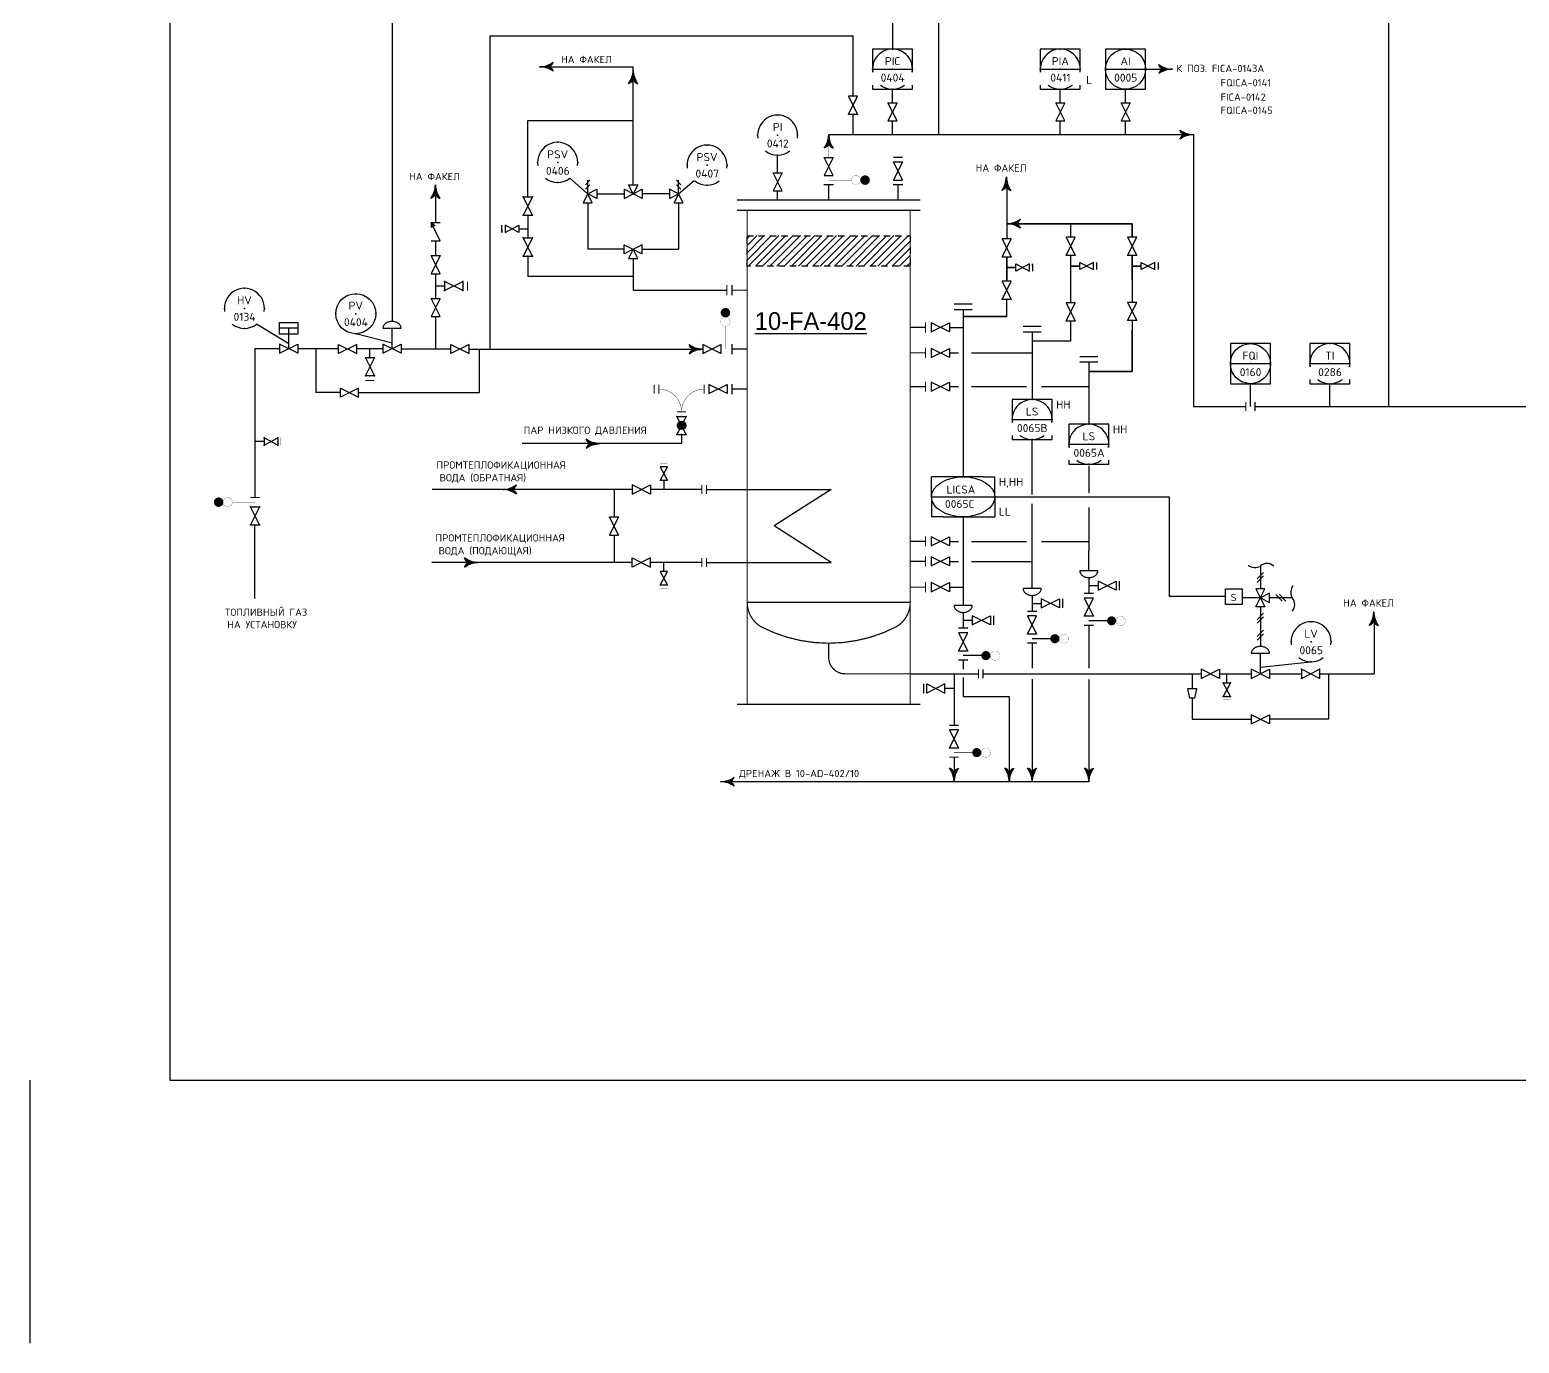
# Model space of a CAD drawing. Extents: x -60 to 179, y 68 to 180.
# Drawn here: x -59.82 to -30.39, y 68.14 to 94.08 of the extents above; entities that cross this region are included whole.
import ezdxf
from ezdxf.enums import TextEntityAlignment as Align

# ---------------------------------------------------------------- set-up
doc = ezdxf.new("R2010")
doc.units = 0
doc.header["$MEASUREMENT"] = 0
for name, pattern in [('DASH', [0.15625, 0.09375, -0.0625]), ('DASHED', [0.1875, 0.125, -0.0625]), ('HIDDEN', [0.125, 0.0625, -0.0625])]:
    doc.linetypes.add(name, pattern=pattern)
doc.layers.get('0').update_dxf_attribs({"linetype": 'CONTINUOUS'})
for name, color, linetype in [('IN-ATTRIBS', 7, 'CONTINUOUS'), ('IN-EQUIPMENT', 7, 'CONTINUOUS'), ('IN-INST-TAP', 7, 'CONTINUOUS'), ('IN-INSTRUMENT', 7, 'CONTINUOUS'), ('IN-MIN-PROC', 7, 'CONTINUOUS'), ('IN-PNEUMATIC', 7, 'CONTINUOUS'), ('IN-SOFTWARE', 7, 'CONTINUOUS'), ('IN-TEXT', 1, 'CONTINUOUS'), ('СЛОЙ1', 3, 'CONTINUOUS'), ('СЛОЙ2', 6, 'CONTINUOUS'), ('СЛОЙ3', 5, 'CONTINUOUS'), ('СЛОЙ4', 2, 'CONTINUOUS')]:
    doc.layers.add(name, color=color, linetype=linetype)
doc.styles.add('ATTRIBS', font='SIMPLEX', dxfattribs={"width": 0.9, "height": 0.1})
doc.styles.add('NARROW', font='simplex', dxfattribs={"width": 0.75, "height": 0.1})
doc.styles.add('S1', font='SIMPLEX', dxfattribs={"height": 0.1})

# ---------------------------------------------------------------- blocks, each defined once
blk = doc.blocks.new('PE2')
for points in [[(0, 0, 0.150368), (0.188, 0.062, 0.150368)], [(0.125, 0, 0.206864), (0.188, 0.062, 0.206864)], [(0.125, 0, -0.206864), (0.188, -0.062, -0.206864)]]:
    blk.add_lwpolyline(points, format="xyb")
blk.add_arc((-0.008, -0.336), 0.336, 54.4623, 88.6678)
for points in [[(0, 0), (0.125, 0), (0.04, 0.003), (0.141, 0.008)], [(0, 0), (0.125, 0), (0.04, -0.003), (0.141, -0.008)], [(0.04, 0.003), (0.141, 0.008), (0.079, 0.011), (0.156, 0.019)], [(0.079, 0.011), (0.156, 0.019), (0.117, 0.024), (0.169, 0.031)], [(0.117, 0.024), (0.169, 0.031), (0.154, 0.041), (0.179, 0.046)], [(0.154, 0.041), (0.179, 0.046), (0.188, 0.062)], [(0.04, -0.003), (0.141, -0.008), (0.079, -0.011), (0.156, -0.019)], [(0.079, -0.011), (0.156, -0.019), (0.117, -0.024), (0.169, -0.031)], [(0.117, -0.024), (0.169, -0.031), (0.154, -0.041), (0.179, -0.046)], [(0.154, -0.041), (0.179, -0.046), (0.188, -0.062)]]:
    blk.add_solid(points)
blk = doc.blocks.new('PF35A')
blk.add_lwpolyline([(0, -0.0625), (0.25, 0.0625), (0.25, -0.0625), (0, 0.0625)], close=True)
blk = doc.blocks.new('PD13')
for points, const_width in [([(0.030625, 0.21875, 1), (0.094375, 0.21875, 1)], 0.00125), ([(0.046875, 0.15625, 1), (0.078125, 0.15625, 1)], 0.03125)]:
    blk.add_lwpolyline(points, format="xyb", close=True, dxfattribs=dict(const_width=const_width))
at = {"const_width": 0.005}
blk.add_lwpolyline([(0.0625, 0.125), (0.0625, 0)], dxfattribs=at)
blk = doc.blocks.new('VALVTEXT')
at = {"layer": 'IN-ATTRIBS'}
for p in [(0, 0.0625), (0, 0), (0.25, 0.0625), (0.25, 0), (0, -0.0625), (0.25, -0.0625)]:
    blk.add_point(p, dxfattribs=at)
at = {"layer": 'IN-ATTRIBS', "style": 'S1', "flags": 1}
for tag, p in [('IDNUM', (0.125, 0.5625)), ('DWGNO', (0.125, 0.4375)), ('FILENO', (0.125, 0.3125))]:
    blk.add_attdef(tag, text='', height=0.1, dxfattribs=at).set_placement(p, align=Align.CENTER)
at = {"layer": 'IN-ATTRIBS', "style": 'S1'}
for tag, p in [('MODE', (0.125, 0.078125)), ('SIZE', (0.125, -0.1875))]:
    blk.add_attdef(tag, text='', height=0.1, dxfattribs=at).set_placement(p, align=Align.CENTER)
blk = doc.blocks.new('DRAINTXT')
at = {"layer": 'IN-ATTRIBS'}
for p in [(-0.05, -0.125), (0, -0.125), (0.05, -0.125), (-0.05, -0.312), (0, -0.312), (0.05, -0.312)]:
    blk.add_point(p, dxfattribs=at)
at = {"layer": 'IN-ATTRIBS', "style": 'S1', "flags": 1}
for tag, p in [('DWGNO', (-0.438, -0.219)), ('IDNUM', (-0.562, -0.219)), ('FILENO', (-0.312, -0.219))]:
    blk.add_attdef(tag, text='', height=0.1, rotation=90, dxfattribs=at).set_placement(p, align=Align.CENTER)
at = {"layer": 'IN-ATTRIBS', "style": 'S1'}
for tag, p in [('MODE', (-0.078, -0.219)), ('SIZE', (0.172, -0.219))]:
    blk.add_attdef(tag, text='', height=0.1, rotation=90, dxfattribs=at).set_placement(p, align=Align.CENTER)
blk = doc.blocks.new('PH29B')
at = {"linetype": 'Continuous'}
blk.add_line((-0.25, 0), (0.25, 0), dxfattribs=at)
for points in [[(0.25, -0.038), (0.25, 0.25), (-0.25, 0.25), (-0.25, -0.038)], [(-0.25, -0.199), (-0.25, -0.25), (0.25, -0.25), (0.25, -0.199)]]:
    blk.add_lwpolyline(points)
for start, end in [(351.1529, 188.8471), (232.6037, 307.3963)]:
    blk.add_arc((0, 0), 0.25, start, end)
blk = doc.blocks.new('BUBTEXT')
at = {"layer": 'IN-ATTRIBS'}
for p in [(0, 0.25), (-0.25, 0), (0, 0), (0.25, 0), (0, -0.25)]:
    blk.add_point(p, dxfattribs=at)
at = {"layer": 'IN-ATTRIBS', "flags": 1}
for tag, style, width, p in [('IDNUM', 'ATTRIBS', 0.8, (0.009, 0.584)), ('DWGNO', 'ATTRIBS', 0.8, (0.003, 0.447)), ('FILENO', 'ATTRIBS', 0.8, (-0.003, 0.311)), ('LOC', 'ATTRIBS', 0.8, (-0.08, -0.422)), ('SIG', 'ATTRIBS', 0.8, (-0.087, -0.563)), ('INSTALL', 'ATTRIBS', 0.8, (-0.087, -0.699)), ('SERV', 'ATTRIBS', 0.8, (-0.083, -0.838)), ('DATE', 'ATTRIBS', 0.8, (-0.088, -0.969)), ('DES', 'NARROW', 0.75, (-0.087, -1.102)), ('CSYS', 'NARROW', 0.75, (-0.087, -1.243))]:
    blk.add_attdef(tag, text='', height=0.1, dxfattribs=dict(at, style=style, width=width)).set_placement(p, align=Align.CENTER)
at = {"layer": 'IN-ATTRIBS', "style": 'ATTRIBS', "flags": 1}
blk.add_attdef('SYSCDI', text='', height=0.1, dxfattribs=at).set_placement((-0.312, 0.312), align=Align.RIGHT)
at = {"layer": 'IN-ATTRIBS', "style": 'ATTRIBS'}
blk.add_attdef('SYSCDV', text='', height=0.1, dxfattribs=at).set_placement((-0.312, 0.141), align=Align.RIGHT)
at = {"layer": 'IN-ATTRIBS', "style": 'S1'}
for tag, p in [('A1', (0.323, 0.115)), ('XT', (0.324, 0.257)), ('A2', (0.323, -0.035)), ('A3', (0.323, -0.185)), ('RES', (0.323, -0.342))]:
    blk.add_attdef(tag, p, '', height=0.1, dxfattribs=at)
for tag, p in [('INSTTYPE', (0, 0.05)), ('TAGNUM', (0.002, -0.156)), ('MD', (0.402, -0.565)), ('SZ', (0.402, -0.696))]:
    blk.add_attdef(tag, text='', height=0.1, dxfattribs=at).set_placement(p, align=Align.CENTER)
blk = doc.blocks.new('PD24')
blk.add_line((0, 0.125), (0, -0.125))
blk.add_lwpolyline([(0, -0.125, 0.126822), (0.034, -0.116, 0.10607), (0.066, -0.088, 0.085783), (0.086, -0.049, 0.075445), (0.094, 0, 0.075445), (0.086, 0.049, 0.085783), (0.066, 0.088, 0.10607), (0.034, 0.116, 0.126822), (0, 0.125, 0.126822)], format="xyb")
blk = doc.blocks.new('PE13')
at = {"const_width": 0.015}
for points in [[(0, 0), (0.1875, 0)], [(0.1875, 0.0625), (0.1875, -0.0625)]]:
    blk.add_lwpolyline(points, dxfattribs=at)
blk = doc.blocks.new('PH35B')
for start, end in [(351.1529, 188.8471), (232.6037, 307.3963)]:
    blk.add_arc((0, 0), 0.25, start, end)
blk = doc.blocks.new('*X70')
at = {"color": 0}
for p, q in [((9, 12.889), (9.298, 13.188)), ((9, 12.977), (9.21, 13.188)), ((9, 13.066), (9.122, 13.188)), ((9, 13.154), (9.033, 13.188)), ((9.012, 12.812), (9.387, 13.188)), ((9.1, 12.812), (9.475, 13.188)), ((9.189, 12.812), (9.564, 13.188)), ((9.277, 12.812), (9.652, 13.188)), ((9.365, 12.812), (9.74, 13.188)), ((9.454, 12.812), (9.829, 13.188)), ((9.542, 12.812), (9.917, 13.188)), ((9.631, 12.812), (10.006, 13.188)), ((9.719, 12.812), (10.094, 13.188)), ((9.807, 12.812), (10.182, 13.188)), ((9.896, 12.812), (10.271, 13.188)), ((9.984, 12.812), (10.359, 13.188)), ((10.072, 12.812), (10.447, 13.188)), ((10.161, 12.812), (10.536, 13.188)), ((10.249, 12.812), (10.624, 13.188)), ((10.338, 12.812), (10.713, 13.188)), ((10.426, 12.812), (10.801, 13.188)), ((10.514, 12.812), (10.889, 13.188)), ((10.603, 12.812), (10.978, 13.188)), ((10.691, 12.812), (11, 13.121)), ((10.78, 12.812), (11, 13.033)), ((10.868, 12.812), (11, 12.945)), ((10.956, 12.812), (11, 12.856))]:
    blk.add_line(p, q, dxfattribs=at)
blk = doc.blocks.new('PH29A')
at = {"linetype": 'Continuous'}
blk.add_line((-0.25, 0), (0.25, 0), dxfattribs=at)
blk.add_lwpolyline([(-0.25, 0.25), (-0.25, -0.25), (0.25, -0.25), (0.25, 0.25)], close=True)
blk.add_circle((0, 0), 0.25)
blk = doc.blocks.new('PD14')
for points, const_width in [([(0.03, 0.5, 1), (0.095, 0.5, 1)], 0.065), ([(-0.00125, 0.375, 1), (0.12625, 0.375, 1)], 0.0025)]:
    blk.add_lwpolyline(points, format="xyb", close=True, dxfattribs=dict(const_width=const_width))
at = {"const_width": 0.005}
blk.add_lwpolyline([(0.0625, 0.3125), (0.0625, 0)], dxfattribs=at)
blk = doc.blocks.new('PH35A')
blk.add_circle((0, 0), 0.25)

msp = doc.modelspace()

# ---------------------------------------------------------------- hatches: boundary and pattern name
at = {"layer": 'СЛОЙ4', "linetype": 'Continuous'}
h = msp.add_hatch(color=256, dxfattribs=at)
h.paths.add_polyline_path([(-51.887, 90.278), (-51.851, 90.205), (-51.817, 90.221)])
h.paths.add_polyline_path([(-51.887, 90.278), (-51.884, 90.188), (-51.851, 90.205)])
h = msp.add_hatch(color=256, dxfattribs=at)
h.paths.add_polyline_path([(-46.941, 86.269), (-46.904, 86.341, 0.236068), (-46.977, 86.341)])
h.paths.add_polyline_path([(-46.941, 86.269), (-46.904, 86.196, 0.284079), (-46.859, 86.269, 0.284079), (-46.904, 86.341)])
h.paths.add_polyline_path([(-46.977, 86.196, 0.236068), (-46.904, 86.196), (-46.941, 86.269)])
h.paths.add_polyline_path([(-46.941, 86.269), (-46.977, 86.341, 0.284079), (-47.022, 86.269, 0.284079), (-46.977, 86.196)])

# ---------------------------------------------------------------- linework, layer by layer
at = {"color": 7}
for p, q in [((-42.77, 93.702), (-42.77, 94.957)), ((-37.774, 93.307), (-37.245, 93.307)), ((-41.774, 85.253), (-42.006, 85.253)), ((-42.006, 84.858), (-42.006, 85.253)), ((-40.983, 85.253), (-40.751, 85.253)), ((-40.751, 84.858), (-40.751, 85.253)), ((-42.006, 84.858), (-42.006, 84.463)), ((-40.808, 84.858), (-37.307, 84.858)), ((-40.751, 84.858), (-40.751, 84.463)), ((-37.307, 84.858), (-37.307, 82.888)), ((-41.774, 84.463), (-42.006, 84.463)), ((-40.983, 84.463), (-40.751, 84.463)), ((-36.194, 82.888), (-37.307, 82.888)), ((-59.816, 73.338), (-59.816, 68.139))]:
    msp.add_line(p, q, dxfattribs=at)
at = {"color": 2}
for p, q in [((-52.65, 88.322), (-52.65, 88.412)), ((-52.84, 88.188), (-52.48, 88.188)), ((-52.66, 87.783), (-52.66, 88.188)), ((-52.48, 87.694), (-52.84, 87.873)), ((-52.84, 87.694), (-52.48, 87.873)), ((-52.84, 87.873), (-52.84, 87.694)), ((-52.48, 87.873), (-52.48, 87.694)), ((-38.295, 83.195), (-38.295, 83.015)), ((-39.416, 82.842), (-39.416, 82.663)), ((-40.778, 82.508), (-40.778, 82.329)), ((-42.158, 80.982), (-42.158, 81.162))]:
    msp.add_line(p, q, dxfattribs=at)
for p, q in [((-40.983, 85.253), (-41.774, 85.253)), ((-41.774, 84.463), (-40.983, 84.463))]:
    msp.add_line(p, q)
at = {"linetype": 'Continuous'}
msp.add_line((-42.006, 84.858), (-40.751, 84.858), dxfattribs=at)
at = {"color": 5}
for p, q in [((-38.895, 83.105), (-38.714, 83.105)), ((-40.016, 82.753), (-39.834, 82.753)), ((-41.378, 82.419), (-41.197, 82.419)), ((-41.558, 81.072), (-41.739, 81.072))]:
    msp.add_line(p, q, dxfattribs=at)
at = {"color": 2}
msp.add_lwpolyline([(-52.48, 88.188, 0.126822), (-52.493, 88.237, 0.10607), (-52.533, 88.283, 0.085783), (-52.589, 88.312, 0.075445), (-52.66, 88.322, 0.075445), (-52.731, 88.312, 0.085783), (-52.787, 88.283, 0.10607), (-52.827, 88.237, 0.126822), (-52.84, 88.188, 0.126822)], format="xyb", dxfattribs=at)
at = {"color": 7}
msp.add_ellipse((-41.378, 84.858), major_axis=(-0.627, 0), ratio=0.630093, dxfattribs=at)
at = {"layer": 'IN-EQUIPMENT', "linetype": 'DASHED'}
msp.add_lwpolyline([(-45.644, 90.017), (-42.424, 90.017), (-42.424, 89.413), (-45.644, 89.413)], close=True, dxfattribs=at)
at = {"layer": 'IN-INST-TAP'}
for p, q in [((-48.814, 90.854), (-49.148, 91.152)), ((-46.998, 90.844), (-46.689, 91.107)), ((-54.7, 87.882), (-55.336, 88.268)), ((-52.66, 87.891), (-53.374, 88.08)), ((-35.704, 86.644), (-35.704, 87.094)), ((-34.134, 86.644), (-34.134, 87.094)), ((-35.506, 81.491), (-34.515, 81.601))]:
    msp.add_line(p, q, dxfattribs=at)
at = {"layer": 'IN-MIN-PROC', "linetype": 'Continuous'}
msp.add_line((-35.506, 82.863), (-35.866, 82.863), dxfattribs=at)
msp.add_lwpolyline([(-35.866, 82.732), (-36.194, 82.732), (-36.194, 83.044), (-35.866, 83.044)], close=True, dxfattribs=at)
for centre, radius, start, end in [((-35.613, 83.694), 0.232, 234.2191, 297.5407), ((-35.376, 83.345), 0.197, 46.9114, 131.5966), ((-34.675, 82.971), 0.232, 144.2191, 207.5407), ((-35.024, 82.733), 0.197, 316.9114, 41.5966)]:
    msp.add_arc(centre, radius, start, end, dxfattribs=at)
at = {"layer": 'IN-PNEUMATIC'}
for p, q in [((-52.65, 88.411), (-52.65, 94.957)), ((-35.57, 83.24), (-35.443, 83.367)), ((-35.57, 83.168), (-35.443, 83.295)), ((-35.506, 83.492), (-35.506, 83.043)), ((-35.506, 82.684), (-35.506, 82.234)), ((-34.877, 82.863), (-35.326, 82.863)), ((-35.201, 82.927), (-35.074, 82.8)), ((-35.129, 82.927), (-35.002, 82.8)), ((-35.57, 82.431), (-35.443, 82.558)), ((-35.57, 82.36), (-35.443, 82.487)), ((-35.57, 82.099), (-35.443, 82.226)), ((-35.57, 82.027), (-35.443, 82.154)), ((-35.506, 82.351), (-35.506, 81.902))]:
    msp.add_line(p, q, dxfattribs=at)
at = {"layer": 'IN-SOFTWARE'}
for p, q in [((-57.05, 102.038), (-57.05, 73.338)), ((-57.05, 73.338), (145.352, 73.338))]:
    msp.add_line(p, q, dxfattribs=at)
at = {"layer": 'СЛОЙ1', "linetype": 'Continuous'}
for p, q in [((-32.977, 94.891), (-32.977, 86.644)), ((-32.977, 86.644), (-28.302, 86.644))]:
    msp.add_line(p, q, dxfattribs=at)
at = {"layer": 'СЛОЙ1'}
for p, q in [((-44.034, 92.013), (-43.136, 92.013)), ((-43.136, 92.013), (-38.374, 92.013)), ((-40.14, 92.013), (-36.828, 92.013)), ((-36.828, 92.013), (-36.828, 86.644)), ((-55.367, 87.783), (-55.367, 84.843)), ((-54.88, 87.783), (-55.367, 87.783)), ((-53.714, 87.783), (-54.52, 87.783)), ((-54.164, 87.783), (-54.164, 86.917)), ((-52.84, 87.783), (-53.355, 87.783)), ((-51.497, 87.777), (-52.48, 87.777)), ((-51.138, 87.777), (-46.523, 87.777)), ((-50.935, 86.917), (-50.935, 87.777)), ((-53.679, 86.917), (-54.164, 86.917)), ((-53.32, 86.917), (-50.935, 86.917)), ((-36.828, 86.644), (-35.794, 86.644)), ((-35.614, 86.644), (-32.977, 86.644)), ((-55.367, 82.852), (-55.367, 84.304))]:
    msp.add_line(p, q, dxfattribs=at)
for points, const_width in [([(-44.034, 91.564), (-44.034, 91.834)], 0.00719), ([(-35.794, 86.734), (-35.794, 86.555)], 0.0216), ([(-35.614, 86.734), (-35.614, 86.555)], 0.0216), ([(-55.277, 84.843), (-55.457, 84.843)], 0.0216)]:
    msp.add_lwpolyline(points, dxfattribs=dict(at, const_width=const_width))
at = {"layer": 'СЛОЙ2'}
msp.add_line((-42.424, 82.772), (-45.644, 82.772), dxfattribs=at)
at = {"layer": 'СЛОЙ2', "const_width": 0.0241}
for points in [[(-45.845, 90.721), (-42.223, 90.721)], [(-45.845, 90.52), (-42.223, 90.52)], [(-45.644, 90.52), (-45.644, 82.772)], [(-42.424, 82.772), (-42.424, 90.52)], [(-46.047, 88.84), (-46.047, 89.041)], [(-45.946, 88.84), (-45.946, 89.041)], [(-45.644, 88.941), (-45.946, 88.941)], [(-45.644, 82.772), (-45.644, 80.759)], [(-42.424, 82.772), (-42.424, 80.759)], [(-45.845, 80.759), (-42.223, 80.759)]]:
    msp.add_lwpolyline(points, dxfattribs=at)
msp.add_lwpolyline([(-45.644, 82.772, 0.267949), (-45.366, 82.29, 0.242718), (-42.702, 82.29, 0.267949), (-42.424, 82.772, 0.267949)], format="xyb", dxfattribs=at)
at = {"layer": 'СЛОЙ2', "linetype": 'HIDDEN', "const_width": 0.0241}
msp.add_lwpolyline([(-44.034, 81.967), (-44.034, 81.685, 0.414214), (-43.712, 81.363), (-42.424, 81.363)], format="xyb", dxfattribs=at)
at = {"layer": 'СЛОЙ3'}
for p, q in [((-41.864, 95.928), (-41.864, 92.013)), ((-43.553, 92.772), (-43.553, 93.965)), ((-49.744, 93.354), (-47.897, 93.354)), ((-47.897, 91.024), (-47.897, 93.088)), ((-42.774, 92.642), (-42.774, 92.912)), ((-39.459, 92.642), (-39.459, 92.912)), ((-38.17, 92.642), (-38.17, 92.912)), ((-43.553, 92.013), (-43.553, 92.413)), ((-49.977, 90.782), (-49.977, 92.291)), ((-49.977, 92.291), (-47.897, 92.291)), ((-42.774, 92.013), (-42.774, 92.283)), ((-39.459, 92.013), (-39.459, 92.283)), ((-38.17, 92.013), (-38.17, 92.283)), ((-51.797, 90.278), (-51.797, 91.024)), ((-48.616, 90.844), (-48.076, 90.844)), ((-47.178, 90.844), (-47.717, 90.844)), ((-45.043, 90.721), (-45.043, 90.901)), ((-49.977, 90.423), (-49.977, 89.974)), ((-51.797, 89.624), (-51.797, 89.918)), ((-49.977, 89.614), (-49.977, 89.21)), ((-47.897, 89.569), (-47.897, 88.941)), ((-51.797, 88.778), (-51.797, 89.264)), ((-47.897, 89.21), (-49.977, 89.21)), ((-47.897, 88.941), (-46.047, 88.941)), ((-41.558, 88.671), (-41.199, 88.671)), ((-41.558, 88.562), (-41.199, 88.562)), ((-41.378, 88.562), (-41.378, 85.253)), ((-51.797, 87.79), (-51.797, 88.419)), ((-41.648, 88.205), (-41.378, 88.205)), ((-40.195, 88.228), (-39.836, 88.228)), ((-40.195, 88.119), (-39.836, 88.119)), ((-40.016, 88.119), (-40.016, 86.78)), ((-41.648, 87.702), (-41.472, 87.702)), ((-41.211, 87.702), (-40.016, 87.702)), ((-39.075, 87.632), (-38.715, 87.632)), ((-39.075, 87.523), (-38.715, 87.523)), ((-38.895, 87.523), (-38.895, 86.291)), ((-41.648, 87.035), (-41.472, 87.035)), ((-41.211, 87.035), (-40.127, 87.035)), ((-39.829, 87.035), (-38.895, 87.035)), ((-46.941, 86.089), (-46.941, 85.909)), ((-40.016, 84.902), (-40.016, 85.989)), ((-46.941, 85.909), (-50.09, 85.909)), ((-38.895, 85.474), (-38.895, 84.936)), ((-41.378, 84.463), (-41.378, 82.711)), ((-40.016, 83.045), (-40.016, 84.72)), ((-38.895, 84.651), (-38.895, 83.794)), ((-41.648, 83.979), (-41.472, 83.979)), ((-41.211, 83.979), (-40.127, 83.979)), ((-39.829, 83.979), (-38.895, 83.979)), ((-41.648, 83.584), (-41.472, 83.584)), ((-41.211, 83.584), (-40.016, 83.584)), ((-38.895, 83.397), (-38.895, 83.794)), ((-41.648, 83.074), (-41.378, 83.074)), ((-38.895, 83.262), (-38.895, 82.948)), ((-40.016, 82.91), (-40.016, 82.595)), ((-38.805, 82.948), (-38.985, 82.948)), ((-41.378, 82.576), (-41.378, 82.261)), ((-39.926, 82.595), (-40.105, 82.595)), ((-41.289, 82.261), (-41.468, 82.261)), ((-38.805, 82.319), (-38.985, 82.319)), ((-39.926, 81.967), (-40.105, 81.967)), ((-41.289, 81.632), (-41.468, 81.632)), ((-42.424, 81.363), (-41.076, 81.363)), ((-41.558, 81.363), (-41.558, 80.345)), ((-40.987, 81.363), (-36.674, 81.363)), ((-36.854, 81.363), (-36.854, 81.066)), ((-36.315, 81.363), (-35.686, 81.363)), ((-35.326, 81.363), (-34.698, 81.363)), ((-34.338, 81.363), (-33.26, 81.363)), ((-34.159, 81.363), (-34.159, 80.464)), ((-36.854, 80.88), (-36.854, 80.464)), ((-36.854, 80.464), (-35.686, 80.464)), ((-34.159, 80.464), (-35.326, 80.464)), ((-41.558, 79.716), (-41.558, 79.231))]:
    msp.add_line(p, q, dxfattribs=at)
at = {"layer": 'СЛОЙ3', "color": 5}
for p, q in [((-50.722, 93.965), (-43.553, 93.965)), ((-50.722, 87.777), (-50.722, 93.965)), ((-47.897, 93.088), (-47.897, 93.354)), ((-48.795, 90.665), (-48.795, 89.749)), ((-46.998, 90.665), (-46.998, 89.749)), ((-48.076, 89.749), (-48.795, 89.749)), ((-47.717, 89.749), (-46.998, 89.749))]:
    msp.add_line(p, q, dxfattribs=at)
at = {"layer": 'СЛОЙ3', "linetype": 'Continuous'}
for p, q in [((-45.043, 91.26), (-45.043, 91.61)), ((-40.518, 91.12), (-40.518, 89.956)), ((-40.518, 90.254), (-38.039, 90.254)), ((-38.039, 90.254), (-40.518, 90.254)), ((-39.253, 89.987), (-39.253, 90.254)), ((-39.253, 89.987), (-39.253, 90.254)), ((-38.039, 90.254), (-38.039, 89.987)), ((-38.039, 89.987), (-38.039, 90.254)), ((-40.518, 89.596), (-40.518, 89.117)), ((-40.518, 89.117), (-40.518, 89.596)), ((-39.253, 89.149), (-39.253, 89.628)), ((-39.253, 89.149), (-39.253, 89.628)), ((-38.039, 89.628), (-38.039, 89.149)), ((-38.039, 89.149), (-38.039, 89.628)), ((-39.253, 88.689), (-39.253, 89.149)), ((-38.039, 89.149), (-38.039, 88.698)), ((-40.518, 88.421), (-40.518, 88.758)), ((-41.378, 88.421), (-40.518, 88.421)), ((-40.518, 88.421), (-41.378, 88.421)), ((-39.253, 87.937), (-39.253, 88.33)), ((-38.039, 88.339), (-38.039, 87.336)), ((-39.253, 87.937), (-39.253, 88.15)), ((-38.039, 87.336), (-38.039, 88.15)), ((-40.016, 87.937), (-39.253, 87.937)), ((-38.039, 87.336), (-38.895, 87.336)), ((-38.895, 87.336), (-38.039, 87.336)), ((-48.274, 85.004), (-51.866, 85.004)), ((-48.274, 85.004), (-48.274, 84.463)), ((-47.915, 85.004), (-48.274, 85.004)), ((-46.54, 85.004), (-47.556, 85.004)), ((-46.45, 85.004), (-43.984, 85.004)), ((-43.984, 85.004), (-45.111, 84.283)), ((-43.984, 83.562), (-45.111, 84.283)), ((-48.274, 84.103), (-48.274, 83.562)), ((-48.274, 83.562), (-51.873, 83.562)), ((-47.915, 83.562), (-48.274, 83.562)), ((-46.54, 83.562), (-47.556, 83.562)), ((-46.45, 83.562), (-43.984, 83.562)), ((-33.26, 82.527), (-33.26, 81.363)), ((-38.895, 82.319), (-38.895, 82.139)), ((-38.895, 82.139), (-38.895, 81.471)), ((-40.016, 81.967), (-40.016, 81.787)), ((-41.378, 81.632), (-41.378, 81.453)), ((-40.016, 81.787), (-40.016, 81.471)), ((-41.378, 81.291), (-41.378, 80.914)), ((-40.016, 81.257), (-40.016, 80.914)), ((-38.895, 81.251), (-38.895, 80.914)), ((-41.378, 81.183), (-41.378, 80.914)), ((-41.378, 80.914), (-40.468, 80.914)), ((-41.378, 80.914), (-40.468, 80.914)), ((-40.468, 80.914), (-40.468, 79.231)), ((-40.468, 80.914), (-40.468, 80.507)), ((-40.016, 80.914), (-40.016, 79.231)), ((-40.016, 80.914), (-40.016, 80.507)), ((-38.895, 80.914), (-38.895, 79.231)), ((-38.895, 80.914), (-38.895, 80.507)), ((-38.895, 79.231), (-46.17, 79.231))]:
    msp.add_line(p, q, dxfattribs=at)
at = {"layer": 'СЛОЙ3', "color": 2}
for p, q in [((-51.621, 89.021), (-51.797, 89.021)), ((-53.097, 87.607), (-53.097, 87.783))]:
    msp.add_line(p, q, dxfattribs=at)
at = {"layer": 'СЛОЙ3', "const_width": 0.0216}
for points in [[(-47.48, 87.077), (-47.48, 86.897)], [(-47.39, 87.077), (-47.39, 86.897)], [(-46.492, 86.897), (-46.492, 87.077)], [(-46.851, 86.538), (-47.031, 86.538)], [(-46.54, 85.094), (-46.54, 84.914)], [(-46.45, 85.094), (-46.45, 84.914)], [(-46.54, 83.652), (-46.54, 83.472)], [(-46.45, 83.652), (-46.45, 83.472)], [(-41.076, 81.453), (-41.076, 81.273)], [(-40.987, 81.453), (-40.987, 81.273)], [(-41.468, 80.345), (-41.648, 80.345)], [(-41.468, 79.716), (-41.648, 79.716)]]:
    msp.add_lwpolyline(points, dxfattribs=at)
at = {"layer": 'СЛОЙ3', "const_width": 0.00719}
msp.add_lwpolyline([(-46.941, 86.538, 0.414214), (-47.39, 86.987, 0.414214)], format="xyb", dxfattribs=at)
at = {"layer": 'СЛОЙ3', "linetype": 'DASH', "const_width": 0.00719}
msp.add_lwpolyline([(-46.492, 86.987, 0.414214), (-46.941, 86.538, 0.414214)], format="xyb", dxfattribs=at)
at = {"layer": 'СЛОЙ4'}
for p, q in [((-48.84, 91.024), (-48.75, 91.114)), ((-48.84, 90.934), (-48.75, 91.024)), ((-48.795, 90.844), (-48.795, 91.114)), ((-48.795, 90.844), (-48.616, 90.934)), ((-48.616, 90.934), (-48.616, 90.754)), ((-47.178, 90.934), (-47.178, 90.754)), ((-46.998, 90.844), (-47.178, 90.934)), ((-47.043, 91.114), (-46.953, 91.024)), ((-47.043, 91.024), (-46.953, 90.934)), ((-46.998, 90.844), (-46.998, 91.114)), ((-48.795, 90.844), (-48.885, 90.665)), ((-48.885, 90.665), (-48.705, 90.665)), ((-48.705, 90.665), (-48.795, 90.844)), ((-48.616, 90.754), (-48.795, 90.844)), ((-47.178, 90.754), (-46.998, 90.844)), ((-46.998, 90.844), (-47.088, 90.665)), ((-47.088, 90.665), (-46.908, 90.665)), ((-46.908, 90.665), (-46.998, 90.844)), ((-51.887, 90.278), (-51.707, 90.278)), ((-51.707, 89.918), (-51.887, 90.278)), ((-50.157, 90.082), (-50.426, 90.225)), ((-50.426, 90.082), (-50.157, 90.225)), ((-50.426, 90.225), (-50.426, 90.082)), ((-50.157, 90.225), (-50.157, 90.082)), ((-50.157, 90.153), (-49.977, 90.153)), ((-51.887, 89.918), (-51.707, 89.918)), ((-40.338, 89.314), (-40.338, 89.458)), ((-40.068, 89.458), (-40.338, 89.314)), ((-40.338, 89.458), (-40.068, 89.314)), ((-40.068, 89.314), (-40.068, 89.458)), ((-39.074, 89.49), (-38.804, 89.346)), ((-38.804, 89.49), (-39.074, 89.346)), ((-39.074, 89.346), (-39.074, 89.49)), ((-38.804, 89.346), (-38.804, 89.49)), ((-37.859, 89.49), (-37.59, 89.346)), ((-37.59, 89.49), (-37.859, 89.346)), ((-37.859, 89.346), (-37.859, 89.49)), ((-37.59, 89.346), (-37.59, 89.49)), ((-40.338, 89.386), (-40.518, 89.386)), ((-39.074, 89.418), (-39.253, 89.418)), ((-37.859, 89.418), (-38.039, 89.418)), ((-54.52, 88.188), (-54.88, 88.188)), ((-54.7, 87.783), (-54.7, 88.188)), ((-55.187, 85.953), (-55.367, 85.953)), ((-55.187, 85.881), (-54.918, 86.025)), ((-54.918, 85.881), (-55.187, 86.025)), ((-55.187, 86.025), (-55.187, 85.881)), ((-54.918, 86.025), (-54.918, 85.881)), ((-47.219, 85.453), (-47.362, 85.453)), ((-47.362, 85.184), (-47.219, 85.453)), ((-47.362, 85.453), (-47.219, 85.184)), ((-47.219, 85.184), (-47.362, 85.184)), ((-47.29, 85.184), (-47.29, 85.004)), ((-47.29, 83.382), (-47.29, 83.562)), ((-47.219, 83.382), (-47.362, 83.382)), ((-47.362, 83.113), (-47.219, 83.382)), ((-47.362, 83.382), (-47.219, 83.113)), ((-47.219, 83.113), (-47.362, 83.113)), ((-38.536, 82.409), (-38.895, 82.409)), ((-39.656, 82.056), (-40.016, 82.056)), ((-41.019, 81.722), (-41.378, 81.722)), ((-35.686, 81.767), (-35.326, 81.767)), ((-35.506, 81.363), (-35.506, 81.767)), ((-36.169, 81.183), (-36.169, 81.363)), ((-36.944, 81.066), (-36.904, 80.88)), ((-36.764, 81.066), (-36.944, 81.066)), ((-36.804, 80.88), (-36.765, 81.066)), ((-36.241, 81.183), (-36.097, 81.183)), ((-36.097, 81.183), (-36.241, 80.914)), ((-36.097, 80.914), (-36.241, 81.183)), ((-36.241, 80.914), (-36.097, 80.914)), ((-36.804, 80.88), (-36.904, 80.88))]:
    msp.add_line(p, q, dxfattribs=at)
at = {"layer": 'СЛОЙ4', "linetype": 'Continuous'}
for p, q in [((-51.887, 90.278), (-51.817, 90.221)), ((-51.887, 90.278), (-51.884, 90.188)), ((-51.884, 90.188), (-51.851, 90.205)), ((-51.817, 90.221), (-51.851, 90.205)), ((-50.489, 90.082), (-50.489, 90.225)), ((-50.489, 90.118), (-50.489, 90.082)), ((-40.006, 89.458), (-40.006, 89.314)), ((-40.006, 89.421), (-40.006, 89.458)), ((-38.742, 89.49), (-38.742, 89.346)), ((-37.527, 89.49), (-37.527, 89.346)), ((-40.518, 89.386), (-40.338, 89.386)), ((-39.253, 89.418), (-39.074, 89.418)), ((-38.039, 89.418), (-37.859, 89.418)), ((-35.566, 80.434), (-35.446, 80.495)), ((-35.446, 80.434), (-35.566, 80.495))]:
    msp.add_line(p, q, dxfattribs=at)
at = {"layer": 'СЛОЙ4'}
for points in [[(-43.944, 91.205), (-44.124, 91.564), (-43.944, 91.564), (-44.124, 91.205)], [(-44.953, 90.901), (-45.133, 91.26), (-44.953, 91.26), (-45.133, 90.901)], [(-42.576, 91.115), (-42.755, 91.474), (-42.576, 91.474), (-42.755, 91.115)], [(-48.076, 90.754), (-47.717, 90.934), (-47.717, 90.754), (-48.076, 90.934)], [(-47.897, 90.844), (-47.987, 91.024), (-47.807, 91.024), (-47.897, 90.844)], [(-49.887, 90.423), (-50.067, 90.782), (-49.887, 90.782), (-50.067, 90.423)], [(-49.887, 89.614), (-50.067, 89.974), (-49.887, 89.974), (-50.067, 89.614)], [(-48.076, 89.839), (-47.717, 89.659), (-47.717, 89.839), (-48.076, 89.659)], [(-47.897, 89.749), (-47.987, 89.569), (-47.807, 89.569), (-47.897, 89.749)], [(-40.607, 89.956), (-40.428, 89.596), (-40.607, 89.596), (-40.428, 89.956)], [(-39.343, 89.987), (-39.163, 89.628), (-39.343, 89.628), (-39.163, 89.987)], [(-38.129, 89.987), (-37.949, 89.628), (-38.129, 89.628), (-37.949, 89.987)], [(-40.607, 89.117), (-40.428, 88.758), (-40.607, 88.758), (-40.428, 89.117)], [(-39.343, 88.689), (-39.163, 88.33), (-39.343, 88.33), (-39.163, 88.689)], [(-38.129, 88.698), (-37.949, 88.339), (-38.129, 88.339), (-37.949, 88.698)], [(-54.52, 87.694), (-54.88, 87.873), (-54.88, 87.694), (-54.52, 87.873)], [(-46.163, 87.687), (-46.523, 87.866), (-46.523, 87.687), (-46.163, 87.866)], [(-46.402, 86.897), (-46.042, 87.077), (-46.042, 86.897), (-46.402, 87.077)], [(-46.851, 86.089), (-47.031, 86.448), (-46.851, 86.448), (-47.031, 86.089)], [(-47.915, 84.914), (-47.556, 85.094), (-47.556, 84.914), (-47.915, 85.094)], [(-48.184, 84.103), (-48.364, 84.463), (-48.184, 84.463), (-48.364, 84.103)], [(-47.915, 83.652), (-47.556, 83.472), (-47.556, 83.652), (-47.915, 83.472)], [(-35.596, 82.684), (-35.416, 83.043), (-35.596, 83.043), (-35.416, 82.684)], [(-35.506, 82.863), (-35.326, 82.773), (-35.326, 82.953), (-35.506, 82.863)], [(-36.674, 81.273), (-36.315, 81.453), (-36.315, 81.273), (-36.674, 81.453)], [(-35.686, 81.273), (-35.326, 81.453), (-35.326, 81.273), (-35.686, 81.453)], [(-34.698, 81.273), (-34.338, 81.453), (-34.338, 81.273), (-34.698, 81.453)]]:
    msp.add_lwpolyline(points, close=True, dxfattribs=at)
for points, const_width in [([(-42.755, 91.564), (-42.576, 91.564)], 0.0216), ([(-43.585, 91.115), (-44.034, 91.115)], 0.00719), ([(-51.171, 89.111), (-51.171, 88.931)], 0.0216), ([(-46.074, 88.226), (-46.074, 87.777)], 0.00719), ([(-53.007, 87.158), (-53.187, 87.158)], 0.0216)]:
    msp.add_lwpolyline(points, dxfattribs=dict(at, const_width=const_width))
for points, const_width in [([(-43.495, 91.206, 1), (-43.495, 91.023, 1)], 0.00359), ([(-43.315, 91.162, 1), (-43.315, 91.068, 1)], 0.0934), ([(-46.027, 88.495, -1), (-46.12, 88.495, -1)], 0.0934), ([(-45.982, 88.316, -1), (-46.165, 88.316, -1)], 0.00359), ([(-38.446, 82.454, 1), (-38.446, 82.364, 1)], 0.0898), ([(-38.266, 82.5, 1), (-38.266, 82.317, 1)], 0.00359), ([(-39.566, 82.101, 1), (-39.566, 82.011, 1)], 0.0898), ([(-39.387, 82.148, 1), (-39.387, 81.965, 1)], 0.00359), ([(-40.929, 81.767, 1), (-40.929, 81.677, 1)], 0.0898), ([(-40.749, 81.814, 1), (-40.749, 81.631, 1)], 0.00359)]:
    msp.add_lwpolyline(points, format="xyb", close=True, dxfattribs=dict(at, const_width=const_width))
at = {"layer": 'СЛОЙ4', "linetype": 'Continuous', "const_width": 0.00719}
for points in [[(-40.006, 89.314), (-40.006, 89.421), (-40.006, 89.458)], [(-38.742, 89.49), (-38.742, 89.346)], [(-37.527, 89.49), (-37.527, 89.346)], [(-54.855, 86.025), (-54.855, 85.881)], [(-47.219, 85.516), (-47.362, 85.516)], [(-47.219, 83.05), (-47.362, 83.05)], [(-36.241, 80.851), (-36.097, 80.851)]]:
    msp.add_lwpolyline(points, dxfattribs=at)
at = {"layer": 'СЛОЙ4', "linetype": 'Continuous'}
msp.add_lwpolyline([(-54.52, 88.071), (-54.886, 88.071), (-54.886, 88.304), (-54.52, 88.304)], close=True, dxfattribs=at)
at = {"layer": 'СЛОЙ4'}
msp.add_lwpolyline([(-35.326, 81.767, 0.126822), (-35.339, 81.817, 0.10607), (-35.379, 81.863, 0.085783), (-35.435, 81.891, 0.075445), (-35.506, 81.902, 0.075445), (-35.577, 81.891, 0.085783), (-35.633, 81.863, 0.10607), (-35.673, 81.817, 0.126822), (-35.686, 81.767, 0.126822)], format="xyb", dxfattribs=at)
for points in [[(-35.566, 80.495), (-35.686, 80.554), (-35.686, 80.375), (-35.566, 80.434)], [(-35.446, 80.495), (-35.326, 80.554), (-35.326, 80.375), (-35.446, 80.434)]]:
    msp.add_lwpolyline(points, dxfattribs=at)
at = {"layer": 'СЛОЙ4', "linetype": 'Continuous'}
msp.add_circle((-46.941, 86.269), 0.0816, dxfattribs=at)

# ---------------------------------------------------------------- block references
at = {"layer": 'IN-EQUIPMENT', "xscale": 1.61, "yscale": 1.61, "zscale": 1.61}
msp.add_blockref('*X70', (-60.134, 68.785), dxfattribs=at)
at = {"layer": 'IN-INSTRUMENT', "xscale": 1.58125, "yscale": 1.58125, "zscale": 1.58125}
for name, p in [('PH29B', (-42.774, 93.307)), ('PH29B', (-39.459, 93.307)), ('PH35B', (-45.043, 92.005)), ('PH35B', (-49.388, 91.466)), ('PH35B', (-46.437, 91.412)), ('PH35B', (-55.576, 88.582)), ('PH35A', (-53.376, 88.476)), ('PH29B', (-34.134, 87.489)), ('PH29B', (-40.016, 86.385)), ('PH29B', (-38.895, 85.896)), ('PH35B', (-34.505, 81.996))]:
    msp.add_blockref(name, p, dxfattribs=at)
for p, values in [((-42.774, 93.307), {'INSTTYPE': 'PIС', 'TAGNUM': '0404'}), ((-39.459, 93.307), {'INSTTYPE': 'PIA', 'TAGNUM': '0411', 'A3': 'L'}), ((-45.043, 92.005), {'INSTTYPE': 'PI', 'TAGNUM': '0412'}), ((-49.388, 91.466), {'INSTTYPE': 'PSV', 'TAGNUM': '0406'}), ((-46.437, 91.412), {'INSTTYPE': 'PSV', 'TAGNUM': '0407'}), ((-55.576, 88.582), {'INSTTYPE': 'HV', 'TAGNUM': '0134'}), ((-53.376, 88.476), {'INSTTYPE': 'PV', 'TAGNUM': '0404'}), ((-34.134, 87.489), {'INSTTYPE': 'TI', 'TAGNUM': '0286'}), ((-40.016, 86.385), {'INSTTYPE': 'LS', 'TAGNUM': '0065B'}), ((-38.895, 85.896), {'INSTTYPE': 'LS', 'TAGNUM': '0065A'}), ((-34.505, 81.996), {'INSTTYPE': 'LV', 'TAGNUM': '0065'})]:
    msp.add_blockref('BUBTEXT', p, dxfattribs=at).add_auto_attribs(values)
at = {"layer": 'IN-INSTRUMENT', "linetype": 'DASH', "xscale": 1.58125, "yscale": 1.58125, "zscale": 1.58125}
msp.add_blockref('PH29A', (-38.17, 93.307), dxfattribs=at)
msp.add_blockref('BUBTEXT', (-38.17, 93.307), dxfattribs=at).add_auto_attribs({'INSTTYPE': 'AI', 'TAGNUM': '0005'})
at = {"layer": 'IN-INSTRUMENT', "linetype": 'DASHED', "xscale": 1.58125, "yscale": 1.58125, "zscale": 1.58125}
msp.add_blockref('PH29A', (-35.704, 87.489), dxfattribs=at)
msp.add_blockref('BUBTEXT', (-35.704, 87.489), dxfattribs=at).add_auto_attribs({'INSTTYPE': 'FQI', 'TAGNUM': '0160'})
at = {"layer": 'IN-MIN-PROC', "yscale": 1.4375, "zscale": 1.4375}
for p, xscale, rotation in [((-49.977, 90.423), 1.4375, 90), ((-49.977, 89.614), 1.4375, 90), ((-53.097, 87.607), 1.4375, 270), ((-46.941, 86.089), 1.4375, 90), ((-55.367, 84.663), -1.4375, 90)]:
    msp.add_blockref('VALVTEXT', p, dxfattribs=dict(at, xscale=xscale, rotation=rotation))
at = {"layer": 'IN-MIN-PROC', "xscale": 1.4375, "yscale": 1.4375, "zscale": 1.4375}
for p in [(-51.621, 89.021), (-34.698, 81.363)]:
    msp.add_blockref('VALVTEXT', p, dxfattribs=at)
at = {"layer": 'СЛОЙ1', "xscale": 1.4375, "yscale": 1.4375, "zscale": 1.4375}
for p, rotation in [((-37.245, 93.307), 180), ((-36.828, 92.013), 180), ((-44.034, 92.013), 270)]:
    msp.add_blockref('PE2', p, dxfattribs=dict(at, rotation=rotation))
at = {"layer": 'СЛОЙ1', "xscale": -1.4375, "yscale": 1.4375, "zscale": 1.4375}
msp.add_blockref('PE2', (-46.523, 87.774), dxfattribs=at)
at = {"layer": 'СЛОЙ2', "xscale": 1.61, "yscale": 1.61, "zscale": 1.61}
for p, rotation in [((-44.034, 90.721), 90), ((-42.665, 90.721), 90), ((-45.644, 86.987), 180)]:
    msp.add_blockref('PE13', p, dxfattribs=dict(at, rotation=rotation))
at = {"layer": 'СЛОЙ2', "yscale": 1.61, "zscale": 1.61}
for p, xscale in [((-42.424, 88.205), 1.61), ((-45.644, 87.777), -1.61), ((-42.424, 87.702), 1.61), ((-42.424, 87.035), 1.61), ((-42.424, 83.979), 1.61), ((-42.424, 83.584), 1.61), ((-42.424, 83.074), 1.61)]:
    msp.add_blockref('PE13', p, dxfattribs=dict(at, xscale=xscale))
at = {"layer": 'СЛОЙ3', "yscale": 1.4375, "zscale": 1.4375}
for p, xscale in [((-49.744, 93.354), 1.4375), ((-40.518, 90.254), 1.4375), ((-48.556, 85.909), -1.4375), ((-50.474, 85.004), 1.4375), ((-50.961, 83.562), -1.4375), ((-46.17, 79.231), 1.4375)]:
    msp.add_blockref('PE2', p, dxfattribs=dict(at, xscale=xscale))
at = {"layer": 'СЛОЙ3', "xscale": 1.4375, "yscale": 1.4375, "zscale": 1.4375, "rotation": 270}
for name, p in [('PE2', (-47.897, 93.289)), ('PE2', (-51.803, 91.024)), ('PE2', (-40.525, 91.177)), ('PD24', (-38.895, 83.397)), ('PD24', (-40.016, 83.045)), ('PD24', (-41.378, 82.711)), ('PE2', (-33.267, 82.585))]:
    msp.add_blockref(name, p, dxfattribs=at)
at = {"layer": 'СЛОЙ3', "linetype": 'Continuous', "xscale": 1.4375, "yscale": 1.4375, "zscale": 1.4375, "rotation": 90}
for p in [(-41.558, 79.231), (-40.468, 79.231), (-40.016, 79.231), (-38.895, 79.231)]:
    msp.add_blockref('PE2', p, dxfattribs=at)
at = {"layer": 'СЛОЙ4'}
for name, p, xscale, yscale, zscale, rotation in [('PF35A', (-43.553, 92.772), 1.4375, 1.4375, 1.4375, 270), ('PF35A', (-42.774, 92.283), 1.4375, 1.4375, 1.4375, 90), ('PF35A', (-39.459, 92.283), 1.4375, 1.4375, 1.4375, 90), ('PF35A', (-38.17, 92.283), 1.4375, 1.4375, 1.4375, 90), ('PF35A', (-51.797, 89.264), 1.4375, 1.4375, 1.4375, 90), ('PF35A', (-51.797, 88.419), 1.4375, 1.4375, 1.4375, 90), ('PF35A', (-53.355, 87.777), 1.4375, 1.4375, 1.4375, 180), ('PF35A', (-51.138, 87.777), 1.4375, 1.4375, 1.4375, 180), ('PF35A', (-53.097, 87.607), 1.4375, 1.4375, 1.4375, 270), ('PF35A', (-53.32, 86.917), 1.4375, 1.4375, 1.4375, 180), ('DRAINTXT', (-55.367, 85.953), -1.4375, 1.4375, 1.4375, 90), ('PD14', (-55.367, 84.843), -1.4375, 1.4375, 1.4375, 90), ('PF35A', (-55.367, 84.663), -1.4375, 1.4375, 1.4375, 90), ('PF35A', (-38.895, 82.858), 1.4375, 1.4375, 1.4375, 270), ('PF35A', (-40.016, 82.506), 1.4375, 1.4375, 1.4375, 270), ('PF35A', (-41.378, 82.172), 1.4375, 1.4375, 1.4375, 270), ('PF35A', (-41.739, 81.072), 1.4375, 1.4375, 1.4375, 180), ('PF35A', (-41.558, 80.256), 1.4375, 1.4375, 1.4375, 270), ('PD13', (-41.558, 79.986), 2.875, 2.875, 2.875, 270)]:
    msp.add_blockref(name, p, dxfattribs=dict(at, xscale=xscale, yscale=yscale, zscale=zscale, rotation=rotation))
at = {"layer": 'СЛОЙ4', "xscale": 1.4375, "yscale": 1.4375, "zscale": 1.4375}
for name, p in [('PF35A', (-51.621, 89.021)), ('PF35A', (-42.007, 88.205)), ('PF35A', (-42.007, 87.702)), ('PF35A', (-42.007, 87.035)), ('PF35A', (-42.007, 83.979)), ('PF35A', (-42.007, 83.584)), ('PF35A', (-42.007, 83.074)), ('PF35A', (-38.714, 83.105)), ('PF35A', (-39.834, 82.753)), ('PF35A', (-41.197, 82.419)), ('DRAINTXT', (-36.169, 81.363))]:
    msp.add_blockref(name, p, dxfattribs=at)

# ---------------------------------------------------------------- texts
at = {"style": 'S1'}
for s, p in [('LICSA', (-41.707, 84.923)), ('0065C', (-41.737, 84.639))]:
    msp.add_text(s, height=0.1581, dxfattribs=at).set_placement(p)
at = {"layer": 'IN-TEXT', "style": 'S1'}
for s, height, p in [('НА ФАКЕЛ', 0.1437, (-49.321, 93.426)), ('К ПОЗ. FICA-0143A', 0.14375, (-37.167, 93.249)), ('FQICA-0141', 0.1437, (-36.292, 92.966)), ('FICA-0142', 0.1437, (-36.292, 92.682)), ('FQICA-0145', 0.1437, (-36.292, 92.422)), ('НА ФАКЕЛ', 0.1437, (-52.322, 91.114)), ('НА ФАКЕЛ', 0.1437, (-41.131, 91.282)), ('ПАР НИЗКОГО ДАВЛЕНИЯ', 0.14375, (-50.06, 86.101)), ('ПРОМТЕПЛОФИКАЦИОННАЯ', 0.14375, (-51.783, 85.415)), ('ВОДА (ОБРАТНАЯ)', 0.14375, (-51.721, 85.164)), ('ПРОМТЕПЛОФИКАЦИОННАЯ', 0.14375, (-51.803, 83.975)), ('ВОДА (ПОДАЮЩАЯ)', 0.14375, (-51.741, 83.723)), ('ТОПЛИВНЫЙ ГАЗ', 0.14375, (-55.959, 82.507)), ('НА ФАКЕЛ', 0.1437, (-33.873, 82.689)), ('НА УСТАНОВКУ', 0.14375, (-55.916, 82.263)), ('ДРЕНАЖ В 10-АD-402/10', 0.14375, (-45.806, 79.321))]:
    msp.add_text(s, height=height, dxfattribs=at).set_placement(p)
at = {"layer": 'IN-TEXT', "color": 4}
msp.add_text('%%u10-FA-402', height=0.35, dxfattribs=at).set_placement((-45.494, 88.156))
at = {"layer": 'IN-TEXT', "color": 7, "style": 'S1'}
for s, p in [('HH', (-39.542, 86.601)), ('HH', (-38.421, 86.112)), ('H,HH', (-40.673, 85.074)), ('LL', (-40.673, 84.487))]:
    msp.add_text(s, height=0.1581, dxfattribs=at).set_placement(p)
msp.add_text('S', height=0.144, dxfattribs=at).set_placement((-36.035, 82.799), align=Align.CENTER)

doc.saveas('drawing.dxf')
